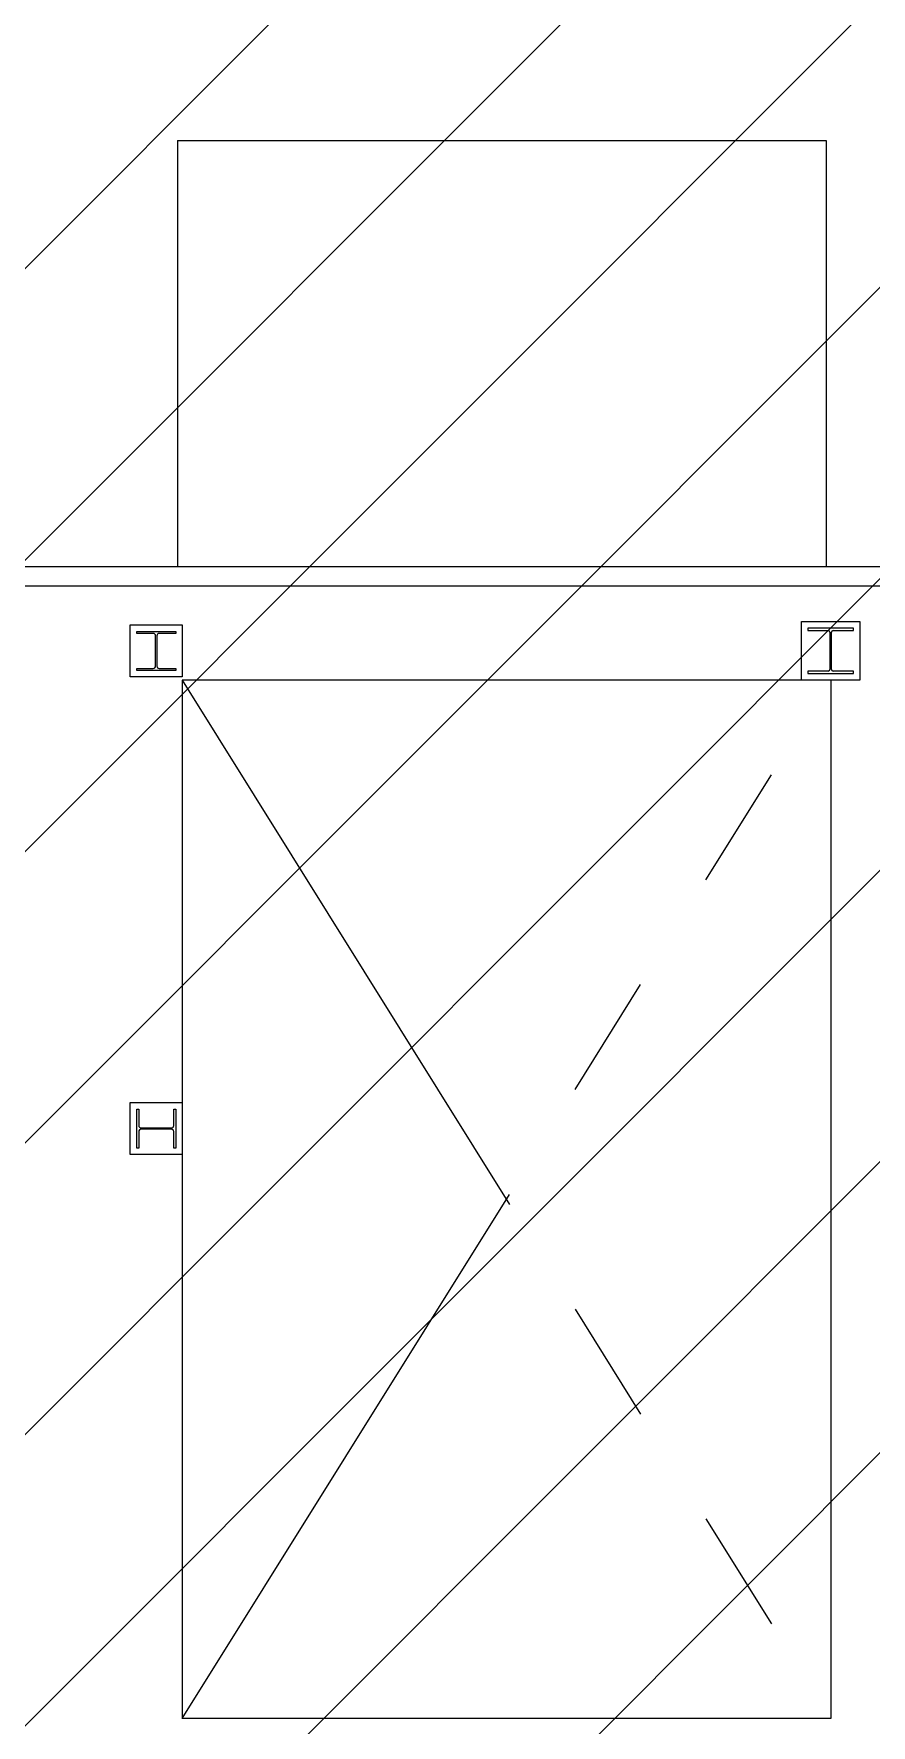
# Model space of a CAD drawing. Header units: millimetres. Extents: x -300 to 383236, y -195106 to -144646.
# Drawn here: x 374120 to 374508, y -149453 to -148672 of the extents above; entities that cross this region are included whole.
import ezdxf

# ---------------------------------------------------------------- set-up
doc = ezdxf.new("R2010")
doc.units = ezdxf.units.MM
doc.header["$LTSCALE"] = 60
doc.linetypes.add('CENTER', pattern=[2, 1.25, -0.25, 0.25, -0.25])
doc.linetypes.add('PHANTOM2', pattern=[31.75, 15.875, -3.175, 3.175, -3.175, 3.175, -3.175])
for name, color, linetype in [('C_CEN', 1, 'CENTER'), ('C_STEEL', 2, 'Continuous'), ('C_TEXT_01', 2, 'Continuous'), ('THERMAL INSULATED', 3, 'Continuous')]:
    doc.layers.add(name, color=color, linetype=linetype)

# ---------------------------------------------------------------- blocks, each defined once
blk = doc.blocks.new('KEY PLAN_NEW')
h = blk.add_hatch()
h.set_pattern_fill('ANSI31', color=253, scale=2)
h.set_pattern_definition([(45, (-1396.921, -1800.0236), (-4.490128, 4.490128), [])])
edge = h.paths.add_edge_path()
edge.add_line((-2006.86, -1075.94), (-2006.86, -1091.94))
edge.add_line((-2006.86, -1091.94), (-2067.86, -1091.94))
edge.add_line((-2067.86, -1091.94), (-2067.86, -1375.94))
edge.add_line((-2067.86, -1375.94), (-2006.86, -1375.94))
edge.add_line((-2006.86, -1375.94), (-2006.86, -1391.94))
edge.add_line((-2006.86, -1391.94), (-2007.86, -1391.94))
edge.add_line((-2007.86, -1391.94), (-2007.86, -1488.94))
edge.add_line((-2007.86, -1488.94), (-2008.31, -1488.94))
edge.add_arc((-2028.72, -1493.5), 20.91, 12.5777, 76.5787)
edge.add_line((-2023.86, -1473.16), (-2023.86, -1391.94))
edge.add_line((-2023.86, -1391.94), (-2247.86, -1391.94))
edge.add_line((-2247.86, -1391.94), (-2247.86, -1488.94))
edge.add_line((-2247.86, -1488.94), (-2263.86, -1488.94))
edge.add_line((-2263.86, -1488.94), (-2263.86, -1452.18))
edge.add_line((-2263.86, -1452.18), (-2549.86, -1452.18))
edge.add_line((-2549.86, -1452.18), (-2549.86, -1488.94))
edge.add_line((-2549.86, -1488.94), (-2565.86, -1488.94))
edge.add_line((-2565.86, -1488.94), (-2565.86, -1427.94))
edge.add_line((-2565.86, -1427.94), (-2720.86, -1427.94))
edge.add_line((-2720.86, -1427.94), (-2720.86, -1411.94))
edge.add_line((-2720.86, -1411.94), (-2623.86, -1411.94))
edge.add_line((-2623.86, -1411.94), (-2623.86, -1075.94))
edge.add_line((-2623.86, -1075.94), (-2563.86, -1075.94))
edge.add_line((-2563.86, -1075.94), (-2563.86, -1071.94))
edge.add_line((-2563.86, -1071.94), (-2547.86, -1071.94))
edge.add_line((-2547.86, -1071.94), (-2547.86, -1091.94))
edge.add_line((-2547.86, -1091.94), (-2607.86, -1091.94))
edge.add_line((-2607.86, -1091.94), (-2607.86, -1411.94))
edge.add_line((-2607.86, -1411.94), (-2549.86, -1411.94))
edge.add_line((-2549.86, -1411.94), (-2549.86, -1436.18))
edge.add_line((-2549.86, -1436.18), (-2263.86, -1436.18))
edge.add_line((-2263.86, -1436.18), (-2263.86, -1375.94))
edge.add_line((-2263.86, -1375.94), (-2083.86, -1375.94))
edge.add_line((-2083.86, -1375.94), (-2083.86, -1075.94))
edge.add_line((-2083.86, -1075.94), (-2006.86, -1075.94))
at = {"color": 253}
for p, q in [((-2543.86, -1071.94, 46), (-2123.86, -1071.94, 46)), ((-2543.86, -1074.94, 46), (-2123.86, -1074.94, 46)), ((-2414.36, -1081.44, 46), (-2421.36, -1081.44, 46)), ((-2421.36, -1081.44, 46), (-2421.36, -1081.82, 46)), ((-2421.36, -1081.82, 46), (-2418.24, -1081.82, 46)), ((-2417.98, -1082.08, 46), (-2417.98, -1087.8, 46)), ((-2417.74, -1087.8, 46), (-2417.74, -1082.08, 46)), ((-2417.48, -1081.82, 46), (-2414.36, -1081.82, 46)), ((-2414.36, -1081.82, 46), (-2414.36, -1081.44, 46)), ((-2418.24, -1088.06, 46), (-2421.36, -1088.06, 46)), ((-2421.36, -1088.06, 46), (-2421.36, -1088.44, 46)), ((-2421.36, -1088.44, 46), (-2414.36, -1088.44, 46)), ((-2414.36, -1088.06, 46), (-2417.48, -1088.06, 46)), ((-2414.36, -1088.44, 46), (-2414.36, -1088.06, 46)), ((-2517.86, -1089.44, 46), (-2517.86, -1249.44, 46)), ((-2417.86, -1089.44, 46), (-2517.86, -1089.44, 46)), ((-2417.86, -1089.44, 46), (-2417.86, -1249.44, 46)), ((-2417.86, -1249.44, 46), (-2517.86, -1249.44, 46))]:
    blk.add_line(p, q, dxfattribs=at)
for centre, start, end in [((-2418.24, -1082.08, 46), 0, 90), ((-2417.48, -1082.08, 46), 90, 180), ((-2418.24, -1087.8, 46), 270, 0), ((-2417.48, -1087.8, 46), 180, 270)]:
    blk.add_arc(centre, 0.26, start, end, dxfattribs=at)
at = {"layer": 'C_CEN', "color": 253, "linetype": 'PHANTOM2', "ltscale": 0.1}
for p, q in [((-2517.86, -1089.44, 46), (-2417.86, -1249.44, 46)), ((-2517.86, -1249.44, 46), (-2417.86, -1089.44, 46))]:
    blk.add_line(p, q, dxfattribs=at)
at = {"layer": 'C_STEEL', "color": 253, "elevation": 46}
blk.add_lwpolyline([(-2422.36, -1080.44), (-2413.36, -1080.44), (-2413.36, -1089.44), (-2422.36, -1089.44)], close=True, dxfattribs=at)
at = {"layer": 'C_TEXT_01', "color": 253, "elevation": 46}
for points in [[(-2525.86, -1088.94), (-2525.86, -1080.94), (-2517.86, -1080.94), (-2517.86, -1088.94)], [(-2525.86, -1154.54), (-2517.86, -1154.54), (-2517.86, -1162.54), (-2525.86, -1162.54)]]:
    blk.add_lwpolyline(points, close=True, dxfattribs=at)
for points in [[(-2521.86, -1087.94), (-2524.86, -1087.94), (-2524.86, -1087.64), (-2522.32, -1087.64, 0.414214), (-2521.96, -1087.28), (-2521.96, -1082.6, 0.414214), (-2522.32, -1082.24), (-2524.86, -1082.24), (-2524.86, -1081.94), (-2518.86, -1081.94), (-2518.86, -1082.24), (-2521.4, -1082.24, 0.414214), (-2521.76, -1082.6), (-2521.76, -1087.28, 0.414214), (-2521.4, -1087.64), (-2518.86, -1087.64), (-2518.86, -1087.94), (-2521.86, -1087.94)], [(-2524.86, -1158.54), (-2524.86, -1155.54), (-2524.56, -1155.54), (-2524.56, -1158.08, 0.414214), (-2524.2, -1158.44), (-2519.52, -1158.44, 0.414214), (-2519.16, -1158.08), (-2519.16, -1155.54), (-2518.86, -1155.54), (-2518.86, -1161.54), (-2519.16, -1161.54), (-2519.16, -1159, 0.414214), (-2519.52, -1158.64), (-2524.2, -1158.64, 0.414214), (-2524.56, -1159), (-2524.56, -1161.54), (-2524.86, -1161.54), (-2524.86, -1158.54)]]:
    blk.add_lwpolyline(points, format="xyb", dxfattribs=at)
at = {"layer": 'THERMAL INSULATED', "color": 253, "ltscale": 0.1}
for p, q in [((-2518.56, -1006.29, 46), (-2518.56, -1071.94, 46)), ((-2518.56, -1006.29, 46), (-2418.56, -1006.29, 46)), ((-2418.56, -1006.29, 46), (-2418.56, -1071.83, 46))]:
    blk.add_line(p, q, dxfattribs=at)

msp = doc.modelspace()

# ---------------------------------------------------------------- hatches: boundary and pattern name
h = msp.add_hatch()
h.set_pattern_fill('ANSI31', color=3, scale=30)
h.set_pattern_definition([(45, (370071.35, -304771.26), (-67.35192, 67.35192), [])])
h.paths.add_polyline_path([(376837.6, -151163.33), (373336.09, -151163.33), (373336.09, -148265.62), (376837.6, -148265.62)])

# ---------------------------------------------------------------- block references
at = {"xscale": 3, "yscale": 3, "zscale": 3}
msp.add_blockref('KEY PLAN_NEW', (381742.71, -145702.13), dxfattribs=at)

doc.saveas('drawing.dxf')
